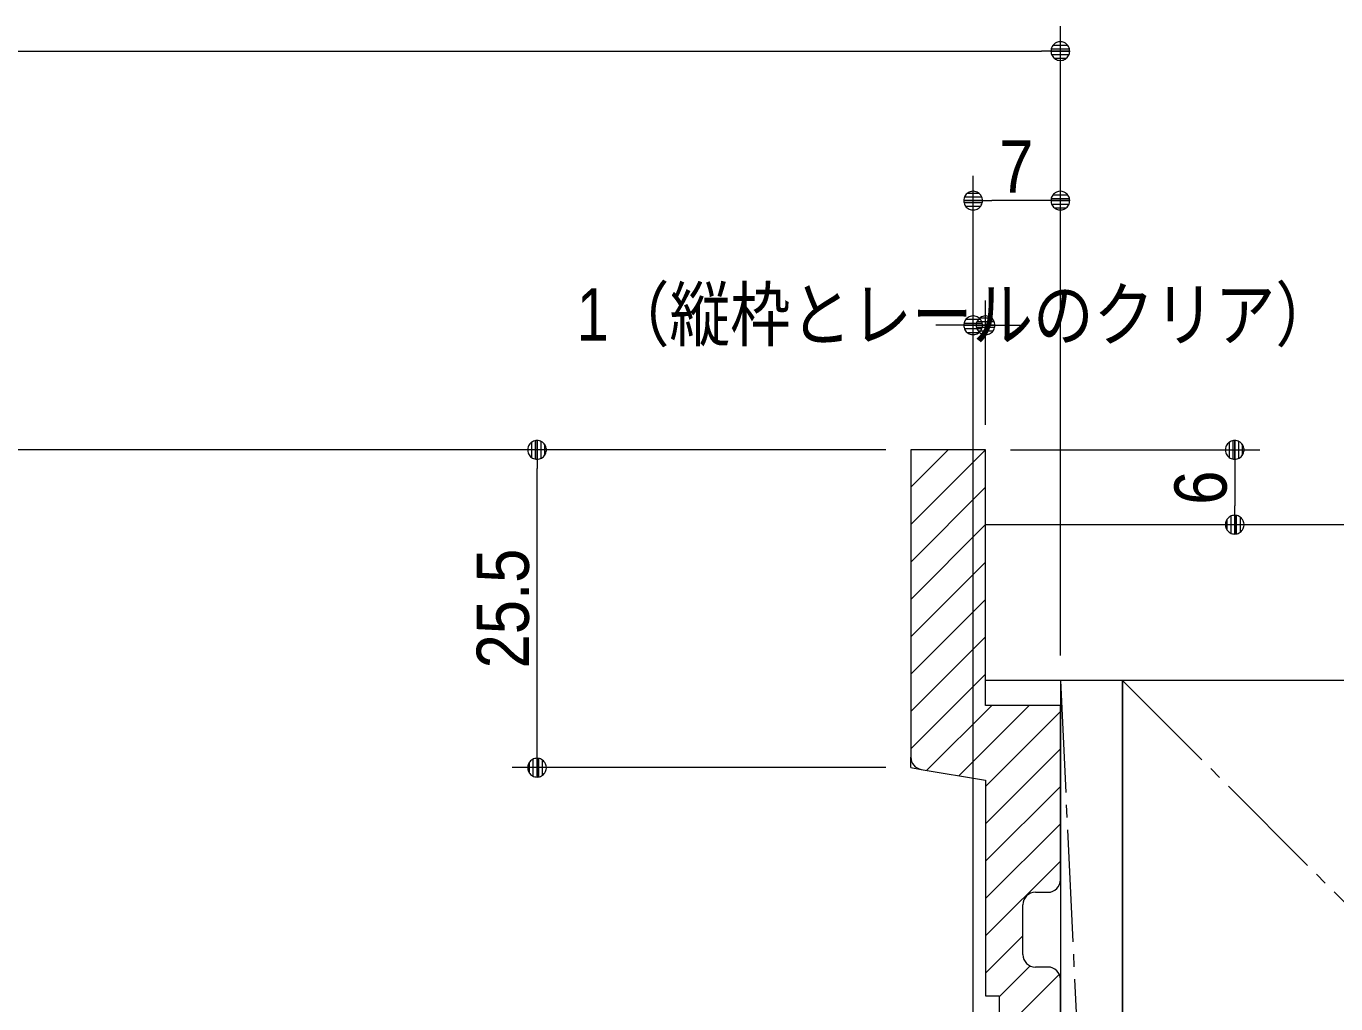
# Model space of a CAD drawing. Units: millimetres, scale not verified. Extents: x -606 to 606, y -304 to 304.
# Drawn here: x -99.8 to 5.4, y -98.5 to -20 of the extents above; entities that cross this region are included whole.
import ezdxf
from ezdxf.enums import TextEntityAlignment as Align

# ---------------------------------------------------------------- set-up
doc = ezdxf.new("R2010")
doc.units = ezdxf.units.MM
doc.header["$LTSCALE"] = 2
doc.linetypes.add('CHAIN2', pattern=[12, 9, -1, 1, -1])
doc.linetypes.add('DASHED1', pattern=[1.8, 1.2, -0.6])
for name, color, linetype, lineweight in [('0-1_3一般', 7, 'Continuous', 9), ('0-2_2寸法-1', 7, 'Continuous', 9), ('0-3_0', 7, 'Continuous', 9), ('0-5_2寸法-2', 7, 'Continuous', 9)]:
    doc.layers.add(name, color=color, linetype=linetype, lineweight=lineweight)
doc.styles.add('ＭＳ Ｐゴシック', font='')
doc.styles.get('ＭＳ Ｐゴシック').set_extended_font_data('MS PGothic')

# ---------------------------------------------------------------- blocks, each defined once
blk = doc.blocks.new('_Dot')
at = {"layer": '0-3_0'}
for p, q in [((-1, 0), (-2, 0)), ((0.978, 0.2), (-0.978, 0.2)), ((0.799, 0.6), (-0.799, 0.6)), ((0.916, -0.398), (-0.916, -0.398)), ((0.6, -0.798), (-0.6, -0.798))]:
    blk.add_line(p, q, dxfattribs=at)
for points in [[(1, 0), (0.992, 0.125), (0.969, 0.249), (0.93, 0.368), (0.876, 0.482), (0.809, 0.588), (0.729, 0.685), (0.637, 0.771), (0.536, 0.844), (0.426, 0.905), (0.309, 0.951), (0.187, 0.982), (0.063, 0.998), (-0.063, 0.998), (-0.187, 0.982), (-0.309, 0.951), (-0.426, 0.905), (-0.536, 0.844), (-0.637, 0.771), (-0.729, 0.685), (-0.809, 0.588), (-0.876, 0.482), (-0.93, 0.368), (-0.969, 0.249), (-0.992, 0.125), (-1, 0), (0, 0)], [(-1, 0), (-0.992, -0.125), (-0.969, -0.249), (-0.93, -0.368), (-0.876, -0.482), (-0.809, -0.588), (-0.729, -0.685), (-0.637, -0.771), (-0.536, -0.844), (-0.426, -0.905), (-0.309, -0.951), (-0.187, -0.982), (-0.063, -0.998), (0.063, -0.998), (0.187, -0.982), (0.309, -0.951), (0.426, -0.905), (0.536, -0.844), (0.637, -0.771), (0.729, -0.685), (0.809, -0.588), (0.876, -0.482), (0.93, -0.368), (0.969, -0.249), (0.992, -0.125), (1, 0), (0, 0)]]:
    blk.add_lwpolyline(points, close=True, dxfattribs=at)
blk = doc.blocks.new('グループ-6')
at = {"layer": '0-1_3一般'}
for p, q in [((300, -114), (306, -108)), ((300, -120), (312, -108)), ((300, -126), (312, -114)), ((300, -132), (312, -120)), ((300, -138), (312, -126)), ((300, -144), (312, -132)), ((300, -150), (312, -138)), ((300, -156), (312, -144)), ((613.241, -145), (312, -145)), ((324, -145), (324, -355)), ((334, -145), (324, -145)), ((334, -355), (334, -145)), ((334, -145), (334, -355)), ((544, -145), (334, -145)), ((302.571, -159.429), (313, -149)), ((307.714, -160.286), (319, -149)), ((312, -162), (324, -150)), ((312, -168), (324, -156)), ((301.671, -159.279), (312, -161)), ((301.671, -159.279), (312, -161)), ((312, -174), (324, -162)), ((312, -180), (324, -168)), ((312, -186), (324, -174)), ((320, -179), (322, -179)), ((320, -179), (322, -179)), ((318, -189), (318, -181)), ((318, -189), (318, -181)), ((312, -192), (318, -186)), ((314.2, -195.8), (319.183, -190.817)), ((322, -191), (320, -191)), ((322, -191), (320, -191)), ((314.2, -201.8), (323.817, -192.183)), ((324, -219), (324, -193)), ((324, -219), (324, -193))]:
    blk.add_line(p, q, dxfattribs=at)
at = {"layer": '0-1_3一般', "linetype": 'CHAIN2'}
for p, q in [((324, -145), (334, -355)), ((334, -145), (544, -355))]:
    blk.add_line(p, q, dxfattribs=at)
at = {"layer": '0-1_3一般', "linetype": 'DASHED1'}
for q in [(300, -157.306), (301.671, -159.279)]:
    blk.add_line((300, -159), q, dxfattribs=at)
at = {"layer": '0-1_3一般'}
for points in [[(324, -177), (324, -149), (312, -149), (312, -108), (300, -108), (300, -157.306)], [(324, -177), (324, -149), (312, -149), (312, -108), (300, -108), (300, -157.306)], [(312, -145), (312, -120), (613.241, -120)], [(312, -161), (312, -195.6), (314.2, -195.6), (314.2, -205.4), (314.8, -206), (314.2, -206.6), (314.2, -216.4), (312, -216.4), (312, -283.6), (314.2, -283.6), (314.2, -293.4), (314.8, -294), (314.2, -294.6), (314.2, -304.4), (312, -304.4), (312, -339), (301.671, -340.721)], [(312, -161), (312, -195.6), (314.2, -195.6), (314.2, -205.4), (314.8, -206), (314.2, -206.6), (314.2, -216.4), (312, -216.4), (312, -283.6), (314.2, -283.6), (314.2, -293.4), (314.8, -294), (314.2, -294.6), (314.2, -304.4), (312, -304.4), (312, -339), (301.671, -340.721)]]:
    blk.add_lwpolyline(points, dxfattribs=at)
for centre, start, end in [((302, -157.306), 180, 260.53768), ((302, -157.306), 180, 260.53768), ((322, -177), 270, 0), ((322, -177), 270, 0), ((320, -181), 90, 180), ((320, -181), 90, 180), ((320, -189), 180, 270), ((320, -189), 180, 270), ((322, -193), 360, 90), ((322, -193), 0, 90)]:
    blk.add_arc(centre, 2, start, end, dxfattribs=at)

msp = doc.modelspace()

# ---------------------------------------------------------------- linework, layer by layer
at = {"layer": '0-2_2寸法-1'}
for p, q in [((-16.75, -32), (-16.75, -20)), ((-339.249, -22), (-18.251, -22)), ((-23.75, -127.3), (-23.75, -32)), ((-16.75, -70.5), (-16.75, -32)), ((-18.251, -34), (-22.249, -34)), ((-60.75, -54), (-132.75, -54)), ((-30.75, -54), (-60.75, -54)), ((-20.75, -54), (-0.75, -54)), ((-58.75, -77.999), (-58.75, -55.501)), ((-2.75, -55.501), (-2.75, -58.499)), ((-20.75, -60), (-0.75, -60)), ((-30.75, -79.5), (-60.75, -79.5))]:
    msp.add_line(p, q, dxfattribs=at)
at = {"layer": '0-5_2寸法-2'}
for p, q in [((-23.75, -42), (-23.73, -42)), ((-22.75, -52), (-22.75, -42)), ((-25.251, -44), (-26.751, -44)), ((-22.75, -44), (-23.75, -44)), ((-21.249, -44), (-19.749, -44))]:
    msp.add_line(p, q, dxfattribs=at)

# ---------------------------------------------------------------- block references
at = {"layer": '0-1_3一般', "xscale": 0.5, "yscale": 0.5}
msp.add_blockref('グループ-6', (-178.75, 0), dxfattribs=at)
at = {"layer": '0-2_2寸法-1', "xscale": 0.7503418, "yscale": 0.7503418}
for p in [(-16.75, -22), (-16.75, -34)]:
    msp.add_blockref('_Dot', p, dxfattribs=at)
for p, rotation in [((-23.75, -34), 180), ((-58.75, -54), 90), ((-2.75, -54), 90), ((-2.75, -60), 270), ((-58.75, -79.5), 270)]:
    msp.add_blockref('_Dot', p, dxfattribs=dict(at, rotation=rotation))
at = {"layer": '0-5_2寸法-2', "xscale": 0.7503418, "yscale": 0.7503418}
msp.add_blockref('_Dot', (-23.75, -44), dxfattribs=at)
at = {"layer": '0-5_2寸法-2', "xscale": 0.7503418, "yscale": 0.7503418, "rotation": 180}
msp.add_blockref('_Dot', (-22.75, -44), dxfattribs=at)

# ---------------------------------------------------------------- texts
at = {"layer": '0-2_2寸法-1', "style": 'ＭＳ Ｐゴシック', "width": 0.9}
msp.add_text('7', height=4.194, dxfattribs=at).set_placement((-21.667, -34.606), align=Align.BOTTOM_LEFT)
for s, p in [('6', (-2.144, -58.405)), ('25.5', (-58.144, -71.536))]:
    msp.add_text(s, height=4.194, rotation=90, dxfattribs=at).set_placement(p, align=Align.BOTTOM_LEFT)
at = {"layer": '0-5_2寸法-2', "style": 'ＭＳ Ｐゴシック', "width": 0.85}
msp.add_text('1（縦枠とレールのクリア）', height=4.194, dxfattribs=at).set_placement((-55.574, -46.486), align=Align.BOTTOM_LEFT)

doc.saveas('drawing.dxf')
